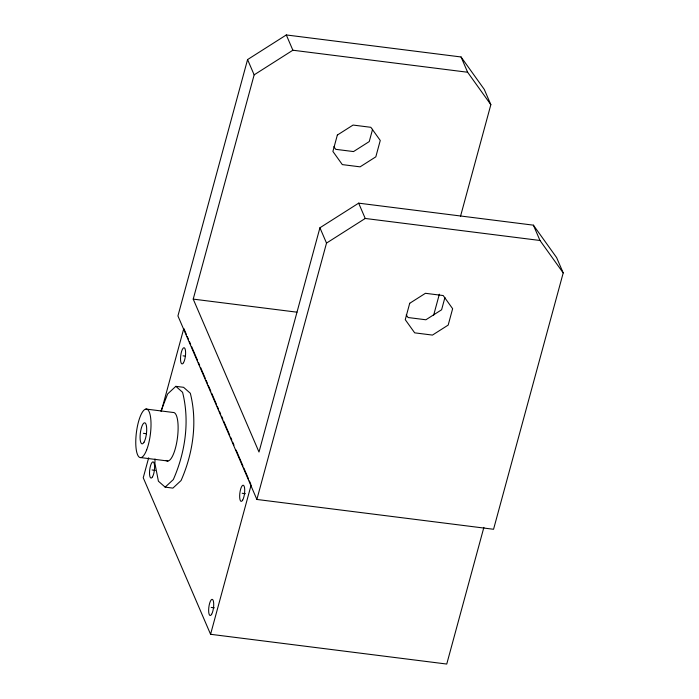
<?xml version="1.0" encoding="UTF-8"?>
<svg xmlns="http://www.w3.org/2000/svg" width="699" height="699" viewBox="0 0 699 699"><rect width="100%" height="100%" fill="white"/><g stroke="black" fill="none" stroke-linecap="round" stroke-linejoin="round"><path stroke-width="1.05" d="M155.029 458.998L154.916 463.341L158.411 481.2L165.147 487.142L172.898 488.112L181.058 480.554C193.003 453.468 197.625 422.196 190.32 393.257L183.584 387.316L175.833 386.337L167.673 393.904L161.041 410.942M247.577 59.581L177.93 315.939L256.865 499.453L493.555 529.274L563.211 272.916L556.622 257.608L533.398 225.165L358.657 203.156L319.924 227.778L258.997 452.035L193.221 299.111L254.148 74.854L247.577 59.581L286.302 34.95L461.052 56.969L484.276 89.402L490.847 104.675L460.519 216.279M148.669 457.775L143.243 477.758L210.574 634.29L446.748 664.05L483.883 527.369M161.242 411.519L183.811 328.451L186.38 334.437M210.574 634.29L251.142 484.992M256.865 499.453L326.512 243.095L319.924 227.778M372.584 129.289L369.247 141.574L353.528 151.569L335.747 149.333L333.869 146.703M433.633 315.249L439.356 294.192M444.931 297.494L441.602 309.779L425.883 319.775L408.102 317.529L406.215 314.899M165.147 487.142L173.317 479.575C185.261 452.498 189.883 421.226 182.57 392.279L175.833 386.337M254.148 74.854L292.872 50.223L467.622 72.242L490.847 104.675M326.512 243.095L365.236 218.464L539.986 240.482L563.211 272.916M193.221 299.111L296.979 312.182M183.068 355.835L185.235 356.106M145.969 409.046L173.064 412.462A24.465 7.042 -82.8 0 1 177.275 439.138A24.465 7.042 -82.8 0 1 166.152 460.396M143.391 433.328L146.519 433.721M140.822 457.6L167.917 461.017M152.059 469.964L155.309 470.375M242.186 493.284L245.436 493.686M211.177 607.414L214.427 607.824M461.052 56.969L467.622 72.242M533.398 225.165L539.986 240.482M286.302 34.95L292.872 50.223M358.657 203.156L365.236 218.464M187.236 336.429L188.52 339.426M189.385 341.418L190.67 344.406M191.526 346.398L197.529 360.361M198.385 362.353L199.678 365.341M200.534 367.342L205.253 378.308M206.109 380.3L207.393 383.297M208.25 385.289L210.827 391.265M211.683 393.266L216.402 404.232M217.258 406.224L218.542 409.212M219.399 411.213L220.692 414.201M221.548 416.193L222.832 419.19M223.689 421.182L229.7 435.136M230.556 437.137L231.841 440.125M232.697 442.118L233.982 445.114M236.131 450.095L242.99 466.05M243.846 468.042L248.564 479.007M249.421 481.008L250.714 483.996M337.346 135.056L332.899 151.438L342.318 164.606L360.099 166.843L375.817 156.847L380.265 140.464L370.846 127.305L353.065 125.06L337.346 135.056M409.71 303.296L405.263 319.679L414.682 332.846L432.463 335.083L448.181 325.087L452.637 308.705L443.21 295.546L425.429 293.3L409.71 303.296M242.64 500.152A8.152 2.342 -82.8 0 0 244.126 486.146A8.152 2.342 -82.8 0 0 239.801 493.538A8.152 2.342 -82.8 0 0 242.64 500.152M183.522 362.702A8.152 2.342 -82.8 0 0 185.008 348.696A8.152 2.342 -82.8 0 0 180.674 356.088A8.152 2.342 -82.8 0 0 183.522 362.702M152.513 476.84A8.152 2.342 -82.8 0 0 153.998 462.834A8.152 2.342 -82.8 0 0 149.665 470.226A8.152 2.342 -82.8 0 0 152.513 476.84M211.631 614.29A8.152 2.342 -82.8 0 0 213.116 600.284A8.152 2.342 -82.8 0 0 208.791 607.676A8.152 2.342 -82.8 0 0 211.631 614.29M146.65 449.938A24.465 7.042 -82.8 0 0 147.734 409.675A24.465 7.042 -82.8 0 0 135.789 440.361A24.465 7.042 -82.8 0 0 146.65 449.938M143.985 442.257A10.59 3.049 -82.8 0 0 145.916 424.048A10.59 3.049 -82.8 0 0 140.281 433.66A10.59 3.049 -82.8 0 0 143.985 442.257"/></g></svg>
